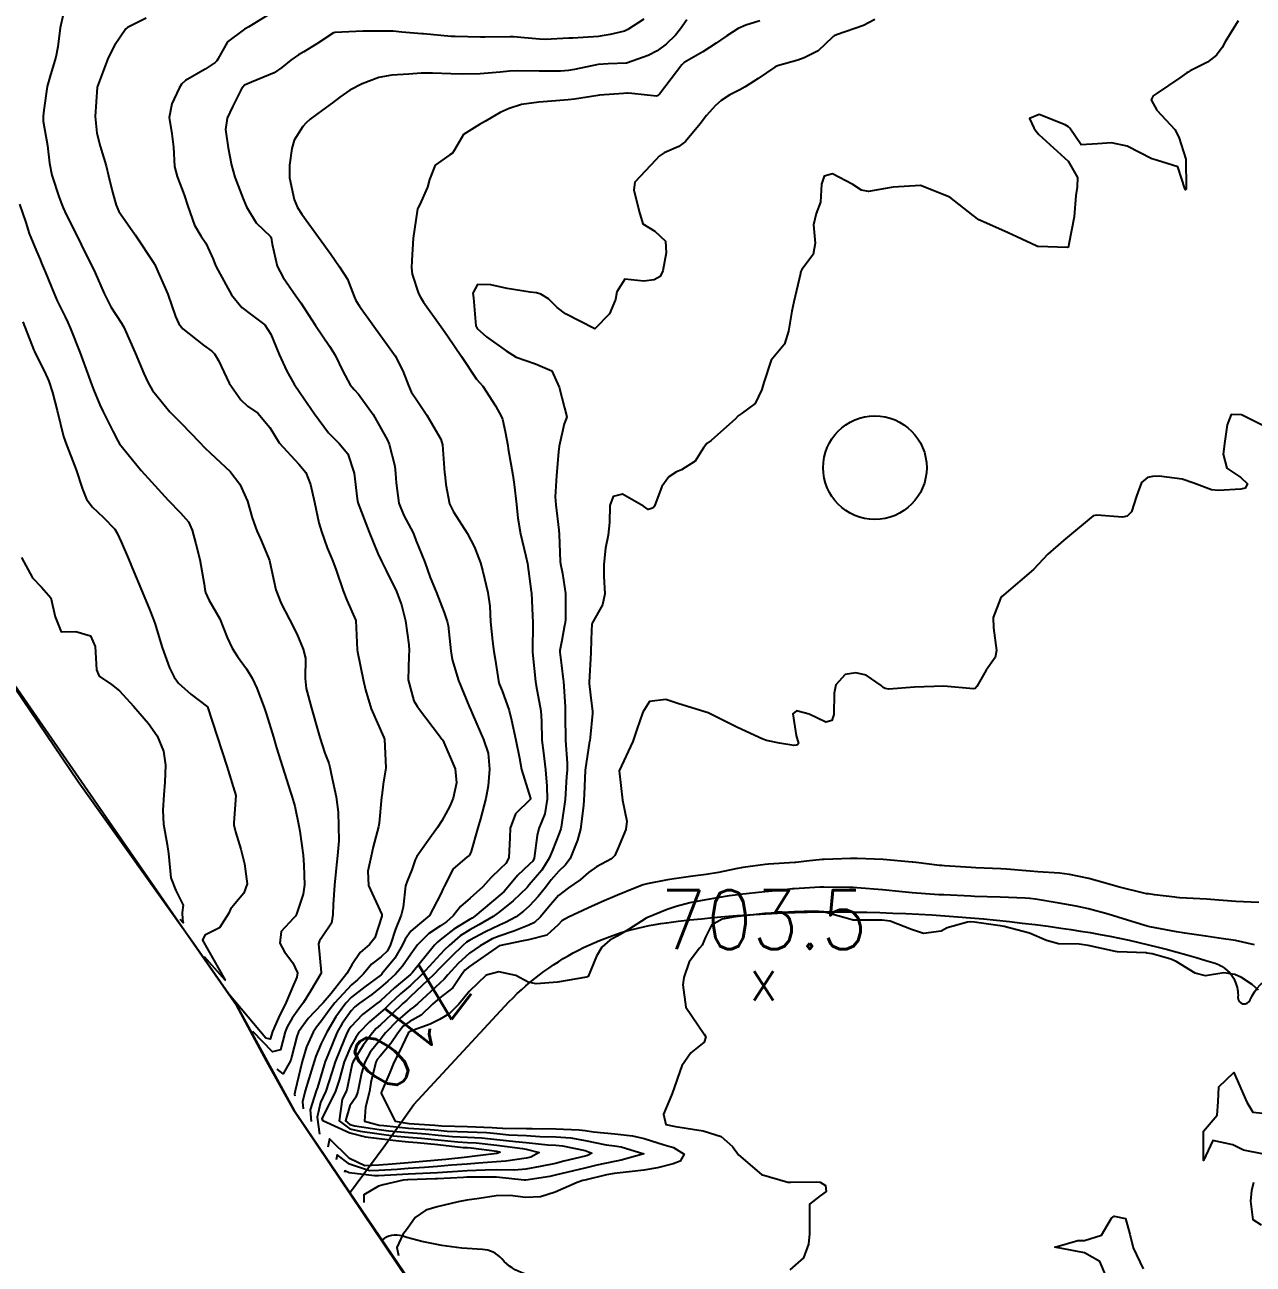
# Model space of a CAD drawing. Header units: metres. Extents: x 298520 to 308411, y 7433745 to 7450750.
# Drawn here: x 305477.7 to 305561.1, y 7435941 to 7436025.2 of the extents above; entities that cross this region are included whole.
import ezdxf
from ezdxf.enums import TextEntityAlignment as Align

# ---------------------------------------------------------------- set-up
doc = ezdxf.new("R2010")
doc.units = ezdxf.units.M
doc.header["$LTSCALE"] = 10
for name, color, linetype in [('Area', 45, 'Continuous'), ('Area Verde e Lazer', 94, 'Continuous'), ('Cotas', 45, 'Continuous'), ('Curvas de Nivel 1m', 11, 'Continuous'), ('Curvas de Nivel 5m', 15, 'Continuous'), ('Edificações', 30, 'Continuous'), ('Hidrografia', 140, 'Continuous'), ('Pontos Cotados', 45, 'Continuous')]:
    doc.layers.add(name, color=color, linetype=linetype)
doc.styles.add('Style-STANDARD', font='STANDARD.shx')

# ---------------------------------------------------------------- blocks, each defined once
blk = doc.blocks.new('ELVTXT_68')
at = {"layer": 'Pontos Cotados', "linetype": 'Continuous', "style": 'Style-STANDARD'}
for s, height, p in [('703.5', 4, (0, 4)), ('x', 3, (0, 0))]:
    blk.add_text(s, height=height, dxfattribs=at).set_placement(p, align=Align.MIDDLE_CENTER)

msp = doc.modelspace()

# ---------------------------------------------------------------- linework, layer by layer
at = {"layer": 'Area'}
msp.add_polyline3d([(305549.218, 7435886.399, 707.911), (305536.537, 7435900.474, 711.023), (305534.003, 7435903.196, 709.333), (305528.323, 7435909.141, 712.993), (305527.571, 7435909.85, 713.333), (305523.154, 7435914.915, 714.442), (305519.696, 7435918.83, 714.863), (305513.167, 7435926.088, 714.802), (305512.193, 7435927.344, 714.112), (305511.461, 7435928.399, 713.962), (305511.13, 7435928.81, 713.942), (305509.805, 7435930.827, 715.371), (305505.932, 7435936.77, 718.642), (305504.929, 7435938.105, 713.361), (305504.262, 7435939.133, 722.081), (305495.974, 7435951.339, 722.291), (305494.106, 7435954.727, 720.641), (305492.051, 7435958.54, 720.321), (305489.136, 7435962.727, 720.122), (305481.286, 7435973.73, 730.452), (305471.003, 7435988.903, 720.791)], dxfattribs=at)
at = {"layer": 'Area Verde e Lazer', "elevation": 702.911}
msp.add_lwpolyline([(305432.69, 7436045.741), (305454.562, 7436013.793), (305458.571, 7436008.517), (305471.003, 7435988.903), (305489.136, 7435962.727), (305492.051, 7435958.54), (305495.974, 7435951.339), (305509.805, 7435930.827), (305511.13, 7435928.81), (305512.193, 7435927.344), (305513.167, 7435926.088), (305519.696, 7435918.83), (305527.571, 7435909.85), (305534.003, 7435903.196), (305549.218, 7435886.399)], dxfattribs=at)
at = {"layer": 'Curvas de Nivel 1m', "flags": 128}
for points, elevation in [([(305480.478, 7436026.76), (305480.061, 7436024.939), (305479.902, 7436023.652), (305479.777, 7436022.942), (305479.403, 7436021.76), (305479.186, 7436020.951), (305478.957, 7436019.345), (305478.9, 7436018.955), (305478.91, 7436018.602), (305479.194, 7436016.95), (305479.331, 7436015.758), (305479.488, 7436014.945), (305480, 7436013.428), (305480.188, 7436012.934), (305480.268, 7436012.721), (305480.476, 7436012.257), (305481.149, 7436010.923), (305481.836, 7436009.529), (305482.14, 7436008.913), (305482.434, 7436008.303), (305483.057, 7436006.9), (305483.511, 7436006), (305484.234, 7436004.882), (305484.389, 7436004.614), (305485.157, 7436002.872), (305485.75, 7436001.465), (305486.016, 7436000.863), (305486.337, 7436000.303), (305487.505, 7435998.848), (305488.311, 7435998.061), (305489.508, 7435996.822), (305489.883, 7435996.411), (305490.285, 7435996.055), (305491.611, 7435994.797), (305492.26, 7435993.943), (305492.783, 7435992.782), (305493.104, 7435991.65), (305493.429, 7435990.772), (305493.676, 7435990.227), (305494.205, 7435988.979), (305494.282, 7435988.759), (305494.31, 7435988.651), (305494.724, 7435986.754), (305495.076, 7435985.839), (305495.646, 7435984.745), (305496.138, 7435983.777), (305496.579, 7435982.735), (305496.739, 7435982.112), (305496.707, 7435980.734), (305496.766, 7435980.064), (305497.142, 7435978.729), (305497.571, 7435977.214), (305497.709, 7435976.723), (305498.042, 7435975.676), (305498.308, 7435974.988), (305498.384, 7435974.715), (305498.471, 7435974.269), (305498.806, 7435972.708), (305498.939, 7435971.653), (305498.975, 7435970.705), (305498.984, 7435969.716), (305498.912, 7435968.706), (305498.807, 7435967.851), (305498.69, 7435966.709), (305498.599, 7435965.39), (305498.594, 7435964.71), (305498.49, 7435964.126), (305497.89, 7435963.204), (305497.684, 7435962.924), (305497.61, 7435962.723), (305497.805, 7435960.779), (305497.785, 7435960.721), (305497.074, 7435959.505), (305496.589, 7435958.733), (305496.271, 7435958.302), (305495.827, 7435957.668), (305495.486, 7435957.076), (305495.356, 7435956.747), (305495.034, 7435955.518), (305494.484, 7435955.384), (305493.153, 7435956.76)], 717), ([(305485.903, 7436025.605), (305484.634, 7436024.978), (305484.52, 7436024.882), (305483.759, 7436023.75), (305483.322, 7436022.899), (305482.583, 7436020.91), (305482.435, 7436018.911), (305482.546, 7436017.783), (305482.778, 7436016.906), (305483.195, 7436015.575), (305483.356, 7436014.897), (305483.614, 7436013.775), (305483.871, 7436012.889), (305484.055, 7436012.463), (305484.473, 7436011.847), (305485.169, 7436010.873), (305486.444, 7436008.936), (305486.493, 7436008.859), (305486.551, 7436008.749), (305487.372, 7436006.85), (305487.905, 7436005.338), (305488.123, 7436004.843), (305488.388, 7436004.491), (305489.795, 7436003.395), (305490.365, 7436002.976), (305490.546, 7436002.808), (305490.825, 7436002.338), (305491.546, 7436000.798), (305492.332, 7435999.675), (305492.797, 7435999.253), (305493.495, 7435998.772), (305494.308, 7435997.782), (305494.933, 7435996.754), (305496.279, 7435995.302), (305496.758, 7435994.735), (305497.079, 7435993.914), (305497.337, 7435992.729), (305497.647, 7435991.307), (305497.813, 7435990.724), (305498.212, 7435989.613), (305498.472, 7435988.982), (305498.588, 7435988.714), (305498.805, 7435988.1), (305499.284, 7435986.703), (305499.541, 7435986.074), (305500.153, 7435984.69), (305500.243, 7435982.689), (305500.263, 7435982.547), (305500.655, 7435980.684), (305500.805, 7435979.974), (305501.189, 7435978.679), (305502.054, 7435976.733), (305502.084, 7435976.67), (305502.095, 7435976.627), (305502.182, 7435974.669), (305502.171, 7435974.528), (305502.016, 7435973.57), (305501.908, 7435972.767), (305501.9, 7435972.671), (305501.735, 7435970.923), (305501.687, 7435970.673), (305501.333, 7435969.313), (305501.195, 7435968.678), (305500.971, 7435967.657), (305501.015, 7435966.679), (305501.913, 7435964.705), (305501.925, 7435964.67), (305501.912, 7435964.587), (305501.45, 7435963.114), (305501.077, 7435962.678), (305500.444, 7435962.118), (305499.869, 7435961.288), (305499.543, 7435960.695), (305498.479, 7435959.34), (305497.931, 7435958.719), (305497.892, 7435958.67), (305497.841, 7435958.607), (305496.909, 7435957.647), (305496.265, 7435956.735), (305496.131, 7435956.415), (305495.797, 7435955.115), (305495.726, 7435954.809), (305495.208, 7435953.888), (305494.803, 7435954.21)], 716), ([(305519.706, 7436025.527), (305518.636, 7436024.829), (305518.397, 7436024.721), (305517.428, 7436024.492), (305516.751, 7436024.379), (305516.631, 7436024.365), (305514.896, 7436024.25), (305514.629, 7436024.233), (305513.013, 7436024.159), (305512.627, 7436024.171), (305510.863, 7436024.334), (305510.63, 7436024.343), (305508.913, 7436024.312), (305508.629, 7436024.313), (305506.895, 7436024.351), (305506.629, 7436024.366), (305504.739, 7436024.531), (305504.631, 7436024.539), (305503.269, 7436024.66), (305502.678, 7436024.714), (305502.633, 7436024.717), (305502.583, 7436024.721), (305500.633, 7436024.71), (305500.141, 7436024.697), (305498.724, 7436024.626), (305498.631, 7436024.595), (305497.5, 7436023.851), (305496.611, 7436023.304), (305496.248, 7436023.104), (305495.725, 7436022.749), (305495.112, 7436022.241), (305494.594, 7436021.879), (305493.056, 7436021.251), (305492.585, 7436021.04), (305492.462, 7436020.913), (305492.38, 7436020.792), (305491.777, 7436019.586), (305491.414, 7436018.801), (305491.305, 7436018.043), (305491.467, 7436016.801), (305491.709, 7436015.61), (305491.941, 7436014.796), (305492.491, 7436013.332), (305492.715, 7436012.787), (305493.383, 7436011.687), (305494.348, 7436010.762), (305494.392, 7436010.691), (305494.455, 7436010.245), (305494.795, 7436008.756), (305495.203, 7436007.974), (305496.077, 7436006.743), (305496.408, 7436006.263), (305497.414, 7436004.73), (305498.372, 7436003.325), (305498.744, 7436002.714), (305499.272, 7436001.626), (305499.773, 7436000.699), (305500.031, 7436000.386), (305500.337, 7436000.067), (305501.336, 7435998.68), (305502.297, 7435996.94), (305502.41, 7435996.668), (305502.791, 7435995.175), (305502.853, 7435994.661), (305502.889, 7435994.035), (305503.079, 7435992.657), (305503.404, 7435991.821), (305504.043, 7435990.643), (305504.095, 7435990.515), (305504.218, 7435990.143), (305504.838, 7435988.634), (305505.203, 7435987.614), (305505.603, 7435986.626), (305506.159, 7435985.232), (305506.362, 7435984.618), (305506.414, 7435984.353), (305506.597, 7435982.615), (305506.699, 7435982.032), (305507.114, 7435980.61), (305507.851, 7435978.837), (305507.963, 7435978.601), (305508.079, 7435978.32), (305508.824, 7435976.588), (305509.132, 7435975.672), (305509.224, 7435974.582), (305509.139, 7435973.461), (305508.984, 7435972.585), (305508.611, 7435971.212), (305508.436, 7435970.593), (305507.966, 7435968.926), (305507.844, 7435968.721), (305507.683, 7435968.603), (305506.76, 7435967.802), (305506.149, 7435966.618), (305506.077, 7435966.473), (305505.928, 7435966.103), (305505.146, 7435964.632), (305504.474, 7435964.072), (305503.897, 7435963.578), (305503.501, 7435963.042), (305503.319, 7435962.656), (305502.795, 7435961.74), (305501.921, 7435960.669), (305501.889, 7435960.643), (305501.862, 7435960.617), (305500.75, 7435959.785), (305499.847, 7435959.088), (305499.467, 7435958.696), (305498.783, 7435957.751), (305498.17, 7435956.715), (305497.805, 7435955.953), (305497.438, 7435955.082), (305497.309, 7435954.725), (305496.96, 7435953.543), (305496.707, 7435952.731), (305496.516, 7435951.971), (305496.563, 7435951.51)], 714), ([(305522.643, 7436025.486), (305522.204, 7436024.867), (305521.866, 7436024.438), (305521.236, 7436023.832), (305520.617, 7436023.374), (305520, 7436023.071), (305518.604, 7436022.569), (305518.53, 7436022.554), (305517.3, 7436022.493), (305516.641, 7436022.461), (305516.602, 7436022.455), (305514.994, 7436022.121), (305514.598, 7436022.043), (305514.06, 7436021.991), (305512.597, 7436021.996), (305511.134, 7436022.028), (305510.597, 7436022.005), (305509.951, 7436021.934), (305508.595, 7436021.824), (305507.416, 7436021.791), (305506.595, 7436021.818), (305505.356, 7436021.872), (305504.595, 7436021.86), (305503.747, 7436021.806), (305502.593, 7436021.724), (305501.708, 7436021.563), (305500.587, 7436021.143), (305499.744, 7436020.703), (305499.057, 7436020.231), (305498.57, 7436019.857), (305497.914, 7436019.375), (305497.053, 7436018.735), (305496.786, 7436018.502), (305496.548, 7436018.239), (305495.966, 7436017.319), (305495.799, 7436016.747), (305495.647, 7436015.624), (305495.647, 7436014.749), (305495.963, 7436013.273), (305496.186, 7436012.743), (305496.478, 7436012.277), (305497.617, 7436010.728), (305498.446, 7436009.569), (305499.05, 7436008.711), (305499.581, 7436007.859), (305500.04, 7436006.696), (305500.145, 7436006.429), (305500.406, 7436006.047), (305501.372, 7436004.68), (305502.372, 7436003.307), (305502.812, 7436002.663), (305503.332, 7436001.635), (305503.723, 7436000.649), (305503.915, 7436000.222), (305504.332, 7435999.575), (305504.982, 7435998.633), (305505.916, 7435997.007), (305506.042, 7435996.623), (305506.179, 7435994.716), (305506.187, 7435994.621), (305506.262, 7435993.92), (305506.504, 7435992.617), (305506.78, 7435992.072), (305507.716, 7435990.605), (305508.214, 7435989.664), (305508.514, 7435988.903), (305508.612, 7435988.594), (305508.769, 7435988.017), (305509.119, 7435986.586), (305509.244, 7435985.664), (305509.306, 7435984.583), (305509.429, 7435983.285), (305509.526, 7435982.579), (305509.605, 7435982.065), (305509.835, 7435980.574), (305509.896, 7435980.368), (305510.096, 7435979.895), (305510.569, 7435978.565), (305510.721, 7435977.916), (305511.02, 7435976.56), (305511.259, 7435975.339), (305511.412, 7435974.556), (305512.004, 7435972.597), (305512.013, 7435972.55), (305512.003, 7435972.525), (305511.005, 7435971.548), (305510.624, 7435970.564), (305510.603, 7435969.938), (305510.554, 7435968.564), (305510.34, 7435968.184), (305509.951, 7435967.805), (305509.317, 7435967.204), (305508.785, 7435966.587), (305507.925, 7435965.819), (305507.268, 7435965.257), (305506.766, 7435964.611), (305506.315, 7435964.208), (305505.903, 7435963.941), (305505.116, 7435963.41), (305504.34, 7435962.643), (305503.877, 7435962.008), (305503.326, 7435961.198), (305502.852, 7435960.66), (305502.332, 7435960.191), (305501.854, 7435959.774), (305501.241, 7435959.284), (305500.39, 7435958.685), (305500.085, 7435958.442), (305499.835, 7435958.168), (305499.222, 7435957.299), (305498.888, 7435956.704), (305498.242, 7435955.158), (305498.074, 7435954.716), (305498.003, 7435954.503), (305497.778, 7435953.715), (305497.539, 7435952.949), (305497.45, 7435952.723), (305497.046, 7435951.431), (305497.123, 7435950.65)], 713), ([(305535.408, 7436025.51), (305534.641, 7436025.108), (305532.796, 7436024.469), (305532.634, 7436024.399), (305532.581, 7436024.363), (305532.52, 7436024.311), (305531.566, 7436023.373), (305530.611, 7436022.897), (305530.186, 7436022.759), (305528.789, 7436022.357), (305528.602, 7436022.273), (305527.474, 7436021.492), (305526.588, 7436020.935), (305526.232, 7436020.738), (305525.558, 7436020.39), (305524.959, 7436020.014), (305524.572, 7436019.679), (305523.974, 7436018.997), (305523.531, 7436018.415), (305522.541, 7436017.215), (305522.085, 7436016.887), (305521.092, 7436016.444), (305520.76, 7436016.219), (305520.528, 7436015.978), (305519.102, 7436014.471), (305519.033, 7436013.944), (305519.389, 7436012.466), (305519.643, 7436011.631), (305520.47, 7436011.134), (305521.176, 7436010.443), (305521.238, 7436009.655), (305521.007, 7436008.444), (305520.822, 7436008.054), (305520.427, 7436007.834), (305519.704, 7436007.739), (305518.427, 7436007.879), (305517.885, 7436007.019), (305517.784, 7436006.486), (305517.377, 7436005.517), (305516.393, 7436004.5), (305514.403, 7436005.521), (305513.824, 7436005.946), (305513.248, 7436006.537), (305512.726, 7436006.855), (305512.417, 7436006.931), (305511.986, 7436006.985), (305510.42, 7436007.236), (305509.325, 7436007.489), (305508.422, 7436007.515), (305508.107, 7436006.912), (305508.14, 7436006.603), (305508.299, 7436004.696), (305508.337, 7436004.601), (305508.392, 7436004.53), (305509.02, 7436003.954), (305510.369, 7436002.991), (305511.052, 7436002.563), (305512.359, 7436002.11), (305513.466, 7436001.645), (305513.958, 7436000.526), (305514.322, 7435999.12), (305514.479, 7435998.518), (305514.444, 7435998.387), (305514.308, 7435998.034), (305513.96, 7435996.525), (305513.911, 7435996.147), (305513.772, 7435994.528), (305513.699, 7435993.088), (305513.737, 7435992.535), (305513.943, 7435990.816), (305513.962, 7435990.533), (305514.038, 7435988.699), (305514.062, 7435988.531), (305514.193, 7435987.884), (305514.4, 7435986.527), (305514.398, 7435984.769), (305514.365, 7435984.527), (305514.334, 7435984.343), (305514.135, 7435983.323), (305514.004, 7435982.652), (305514, 7435982.531), (305514.114, 7435981.629), (305514.24, 7435980.663), (305514.252, 7435980.528), (305514.367, 7435978.807), (305514.377, 7435978.526), (305514.372, 7435978.232), (305514.389, 7435976.525), (305514.507, 7435974.993), (305514.496, 7435974.523), (305514.471, 7435974.078), (305514.377, 7435972.524), (305514.109, 7435970.653), (305514.081, 7435970.529), (305513.98, 7435970.275), (305513.485, 7435969.017), (305513.291, 7435968.537), (305512.781, 7435967.711), (305511.935, 7435966.717), (305511.855, 7435966.63), (305511.782, 7435966.552), (305510.848, 7435965.636), (305509.916, 7435964.881), (305509.48, 7435964.577), (305508.499, 7435963.996), (305507.899, 7435963.678), (305507.24, 7435963.259), (305506.491, 7435962.614), (305506.184, 7435962.312), (305505.877, 7435961.989), (305504.63, 7435960.638), (305503.855, 7435959.894), (305503.193, 7435959.313), (305502.493, 7435958.663), (305502.16, 7435958.345), (305501.834, 7435958.058), (305501.082, 7435957.42), (305500.382, 7435956.684), (305500.141, 7435956.355), (305499.804, 7435955.774), (305499.367, 7435954.696), (305499.025, 7435953.45), (305498.774, 7435952.705), (305497.843, 7435950.817), (305497.899, 7435950.718), (305499.735, 7435949.87), (305500.797, 7435949.615), (305501.731, 7435949.495), (305503.048, 7435949.339), (305503.729, 7435949.274), (305504.312, 7435949.224), (305505.727, 7435949.077), (305507.437, 7435948.891), (305507.726, 7435948.874), (305507.984, 7435948.855), (305509.724, 7435948.628), (305509.961, 7435948.568), (305509.794, 7435948.497), (305509.722, 7435948.482), (305508.047, 7435948.266), (305507.717, 7435948.224), (305506.259, 7435948.07), (305505.714, 7435948.013), (305504.453, 7435947.898), (305503.711, 7435947.836), (305502.621, 7435947.75), (305501.708, 7435947.687), (305500.752, 7435947.635), (305499.714, 7435948.127), (305498.351, 7435949.464), (305498.253, 7435948.91)], 711), ([(305527.588, 7436025.426), (305526.64, 7436025.116), (305526.129, 7436024.894), (305525.358, 7436024.393), (305524.922, 7436024.103), (305524.625, 7436023.905), (305523.725, 7436023.304), (305522.607, 7436022.687), (305522.454, 7436022.582), (305522.306, 7436022.433), (305521.563, 7436021.471), (305520.783, 7436020.448), (305520.691, 7436020.34), (305520.581, 7436020.304), (305518.89, 7436020.475), (305518.609, 7436020.505), (305518.583, 7436020.502), (305518.564, 7436020.499), (305518.325, 7436020.483), (305516.711, 7436020.368), (305516.581, 7436020.355), (305514.994, 7436020.099), (305514.576, 7436020.057), (305513.178, 7436019.937), (305512.573, 7436019.892), (305511.407, 7436019.725), (305510.566, 7436019.456), (305509.958, 7436019.183), (305508.952, 7436018.594), (305508.551, 7436018.374), (305507.468, 7436017.687), (305506.83, 7436016.617), (305506.714, 7436016.435), (305506.53, 7436016.308), (305505.548, 7436015.605), (305505.157, 7436014.634), (305505.009, 7436014.131), (305504.487, 7436012.944), (305504.382, 7436012.744), (305504.347, 7436012.642), (305504.322, 7436012.483), (305504.048, 7436010.646), (305503.945, 7436009.143), (305503.926, 7436008.648), (305503.98, 7436008.199), (305504.416, 7436006.905), (305504.541, 7436006.639), (305504.748, 7436006.298), (305505.95, 7436004.624), (305506.384, 7436004.025), (305507.317, 7436002.61), (305508.348, 7436001.067), (305508.565, 7436000.817), (305508.769, 7436000.594), (305509.634, 7435999.27), (305510.023, 7435998.574), (305510.102, 7435998.364), (305510.302, 7435997.525), (305510.473, 7435996.568), (305510.509, 7435996.35), (305510.806, 7435994.565), (305510.913, 7435993.913), (305511.064, 7435992.562), (305511.154, 7435991.641), (305511.347, 7435990.559), (305511.706, 7435989.057), (305511.807, 7435988.554), (305512.069, 7435986.657), (305512.075, 7435986.551), (305512.157, 7435985), (305512.174, 7435984.55), (305512.172, 7435984.531), (305512.142, 7435982.55), (305512.145, 7435982.528), (305512.364, 7435980.547), (305512.411, 7435980.236), (305512.722, 7435978.544), (305512.766, 7435977.85), (305512.796, 7435976.543), (305512.9, 7435975.686), (305513.044, 7435974.54), (305513.121, 7435973.435), (305513.143, 7435972.539), (305512.984, 7435971.549), (305512.59, 7435970.544), (305512.458, 7435970.066), (305512.259, 7435968.547), (305512.166, 7435968.342), (305511.957, 7435968.127), (305511.14, 7435967.363), (305510.478, 7435966.565), (305510.218, 7435966.28), (305509.928, 7435966.03), (305508.242, 7435964.595), (305508.046, 7435964.463), (305507.91, 7435964.391), (305506.802, 7435963.708), (305505.888, 7435962.986), (305505.687, 7435962.822), (305505.491, 7435962.626), (305503.967, 7435960.752), (305503.879, 7435960.65), (305503.863, 7435960.634), (305502.776, 7435959.738), (305501.845, 7435958.876), (305501.735, 7435958.78), (305501.579, 7435958.673), (305500.608, 7435957.906), (305499.819, 7435957.071), (305499.657, 7435956.851), (305499.568, 7435956.694), (305499.379, 7435956.267), (305498.737, 7435954.706), (305498.511, 7435953.98), (305498.11, 7435952.715), (305497.755, 7435951.936), (305497.517, 7435950.95), (305497.683, 7435949.78)], 712), ([(305477.305, 7436012.972), (305477.722, 7436011.716), (305477.958, 7436010.965), (305478.451, 7436009.762), (305478.695, 7436009.205), (305478.803, 7436008.955), (305479.063, 7436008.321), (305479.628, 7436006.942), (305479.87, 7436006.401), (305480.397, 7436005.32), (305480.584, 7436004.928), (305480.749, 7436004.565), (305481.407, 7436002.92), (305482.017, 7436001.243), (305482.134, 7436000.912), (305482.338, 7436000.375), (305482.76, 7435999.336), (305482.961, 7435998.9), (305483.651, 7435997.541), (305483.993, 7435996.884), (305484.102, 7435996.694), (305484.288, 7435996.433), (305485.557, 7435994.867), (305486.261, 7435994.096), (305487.394, 7435992.848), (305488.234, 7435991.985), (305488.783, 7435991.386), (305489.041, 7435990.828), (305489.284, 7435989.894), (305489.556, 7435988.82), (305489.836, 7435987.157), (305489.886, 7435986.814), (305489.938, 7435986.581), (305490.166, 7435986.096), (305490.92, 7435984.802), (305491.415, 7435983.516), (305491.758, 7435982.794), (305492.117, 7435982.242), (305492.722, 7435981.393), (305493.098, 7435980.775), (305493.417, 7435980.091), (305493.921, 7435978.762), (305494.076, 7435978.29), (305494.546, 7435976.755), (305494.768, 7435976.031), (305495.172, 7435974.749), (305495.72, 7435973.03), (305495.813, 7435972.742), (305495.996, 7435972.073), (305496.286, 7435970.737), (305496.35, 7435970.366), (305496.575, 7435968.734), (305496.625, 7435968.061), (305496.661, 7435966.733), (305496.581, 7435966.079), (305496.129, 7435964.738), (305496.051, 7435964.598), (305495.909, 7435964.461), (305495.082, 7435963.565), (305494.998, 7435962.753), (305495.302, 7435962.173), (305495.87, 7435961.417), (305496.189, 7435960.737), (305496.147, 7435960.45), (305495.853, 7435959.777), (305495.409, 7435958.747), (305494.888, 7435957.693), (305494.49, 7435956.76), (305494.337, 7435956.233), (305494.033, 7435956.316), (305491.513, 7435959.3)], 718), ([(305477.522, 7436004.969), (305478.277, 7436003.048), (305478.313, 7436002.96), (305478.362, 7436002.852), (305478.99, 7436001.591), (305479.285, 7436000.946), (305479.554, 7436000.161), (305479.87, 7435998.937), (305480.297, 7435997.176), (305480.372, 7435996.929), (305480.428, 7435996.792), (305481.149, 7435994.921), (305481.576, 7435993.594), (305481.857, 7435992.914), (305482.238, 7435992.41), (305483.011, 7435991.679), (305483.77, 7435990.887), (305483.947, 7435990.611), (305484.214, 7435990.03), (305484.701, 7435988.875), (305485.065, 7435987.996), (305485.552, 7435986.866), (305486.158, 7435985.393), (305486.37, 7435984.858), (305486.499, 7435984.505), (305486.984, 7435982.851), (305487.49, 7435981.465), (305487.807, 7435980.843), (305488.099, 7435980.433), (305488.939, 7435979.675), (305490.083, 7435978.81), (305490.734, 7435976.803), (305491.072, 7435975.77), (305491.384, 7435974.796), (305492.003, 7435972.79), (305491.851, 7435970.925), (305491.862, 7435970.791), (305491.978, 7435970.333), (305492.336, 7435969.154), (305492.429, 7435968.785), (305492.581, 7435968.156), (305492.758, 7435966.782), (305492.548, 7435966.163), (305491.919, 7435965.424), (305491.642, 7435965.066), (305491.519, 7435964.794), (305490.896, 7435963.802), (305489.89, 7435963.309), (305489.74, 7435962.957), (305491.272, 7435960.246), (305489.863, 7435961.84)], 719), ([(305561.708, 7435997.956), (305560.323, 7435998.644), (305559.623, 7435998.681), (305559.339, 7435997.985), (305559.188, 7435996.873), (305559.077, 7435995.988), (305559.326, 7435995.027), (305560.277, 7435994.387), (305560.718, 7435993.966), (305560.562, 7435993.674), (305560.268, 7435993.612), (305558.744, 7435993.514), (305558.266, 7435993.558), (305557.067, 7435994.012), (305556.276, 7435994.289), (305554.715, 7435994.482), (305554.277, 7435994.466), (305553.93, 7435994.4), (305553.521, 7435994.058), (305553.181, 7435993.139), (305552.84, 7435992.064), (305552.541, 7435991.766), (305552.239, 7435991.691), (305550.49, 7435991.838), (305550.24, 7435991.783), (305548.223, 7435990.12), (305547.153, 7435989.186), (305546.193, 7435988.14), (305544.175, 7435986.425), (305544.042, 7435986.303), (305543.943, 7435986.172), (305543.446, 7435984.891), (305543.463, 7435984.177), (305543.67, 7435982.635), (305543.57, 7435982.176), (305542.98, 7435981.316), (305542.329, 7435980.188), (305542.22, 7435980.07), (305542.101, 7435980.039), (305540.103, 7435980.21), (305538.102, 7435980.146), (305536.35, 7435980.008), (305536.101, 7435980.051), (305535.967, 7435980.127), (305535.843, 7435980.264), (305534.809, 7435980.978), (305534.111, 7435981.122), (305533.396, 7435981.012), (305532.754, 7435980.303), (305532.653, 7435979.748), (305532.627, 7435978.305), (305532.487, 7435977.895), (305532.075, 7435977.781), (305530.946, 7435978.321), (305530.085, 7435978.542), (305529.831, 7435978.334), (305530.061, 7435976.865), (305530.225, 7435976.328), (305530.149, 7435976.232), (305530.052, 7435976.202), (305529.902, 7435976.183), (305528.935, 7435976.347), (305528.056, 7435976.536), (305527.802, 7435976.617), (305526.068, 7435977.415), (305524.083, 7435978.41), (305522.089, 7435979.013), (305521.207, 7435979.324), (305520.09, 7435979.187), (305519.653, 7435978.456), (305519.246, 7435977.281), (305518.969, 7435976.466), (305518.033, 7435974.48), (305518.263, 7435972.476), (305518.57, 7435971.053), (305518.495, 7435970.472), (305517.971, 7435969.246), (305517.737, 7435968.71), (305517.518, 7435968.484), (305516.494, 7435967.956), (305515.949, 7435967.563), (305515.39, 7435967.06), (305514.603, 7435966.52), (305513.928, 7435965.994), (305513.242, 7435965.215), (305512.684, 7435964.542), (305512.284, 7435964.169), (305511.904, 7435963.98), (305510.881, 7435963.578), (305509.893, 7435963.244), (305509.418, 7435963.049), (305508.591, 7435962.589), (305507.878, 7435962.091), (305507.099, 7435961.38), (305506.41, 7435960.615), (305506.157, 7435960.32), (305505.857, 7435960.044), (305504.331, 7435958.643), (305504.071, 7435958.415), (305503.837, 7435958.244), (305502.969, 7435957.516), (305502.175, 7435956.666), (305502.016, 7435956.463), (305501.808, 7435956.205), (305501.13, 7435955.346), (305500.767, 7435954.68), (305500.53, 7435953.934), (305500.281, 7435952.685), (305500.15, 7435952.295), (305499.753, 7435951.712), (305499.438, 7435950.695), (305499.74, 7435950.434), (305500.077, 7435950.349), (305501.737, 7435950.107), (305502.38, 7435950.02), (305503.735, 7435949.891), (305504.905, 7435949.803), (305505.734, 7435949.726), (305506.707, 7435949.636), (305507.733, 7435949.584), (305508.684, 7435949.537), (305509.731, 7435949.427), (305511.004, 7435949.284), (305511.73, 7435949.221), (305513.199, 7435949.064), (305513.728, 7435949.033), (305514.195, 7435948.99), (305515.725, 7435948.677), (305516.18, 7435948.495), (305515.889, 7435948.33), (305515.72, 7435948.288), (305514.29, 7435947.945), (305513.712, 7435947.804), (305512.67, 7435947.579), (305511.706, 7435947.4), (305510.925, 7435947.337), (305509.705, 7435947.359), (305508.935, 7435947.351), (305507.703, 7435947.295), (305507.049, 7435947.26), (305505.701, 7435947.167), (305505.191, 7435947.137), (305503.699, 7435947.059), (305503.314, 7435947.039), (305501.697, 7435946.965), (305501.417, 7435946.953), (305499.7, 7435947.163), (305499.396, 7435947.303), (305499.373, 7435947.18)], 709), ([(305561.501, 7435965.529), (305559.929, 7435965.603), (305558.206, 7435965.721), (305557.93, 7435965.743), (305556.118, 7435965.831), (305555.931, 7435965.863), (305555.797, 7435965.888), (305554.409, 7435966.043), (305553.989, 7435966.105), (305553.933, 7435966.108), (305553.868, 7435966.117), (305551.938, 7435966.589), (305551.224, 7435966.797), (305549.949, 7435967.164), (305548.629, 7435967.434), (305547.954, 7435967.509), (305546.484, 7435967.606), (305545.956, 7435967.65), (305544.34, 7435967.781), (305543.957, 7435967.806), (305542.264, 7435967.882), (305541.959, 7435967.901), (305540.15, 7435968.018), (305539.96, 7435968.03), (305539.794, 7435968.046), (305538.213, 7435968.236), (305537.989, 7435968.266), (305537.963, 7435968.268), (305537.933, 7435968.27), (305535.965, 7435968.443), (305534.2, 7435968.521), (305533.965, 7435968.52), (305533.748, 7435968.509), (305531.964, 7435968.454), (305531.832, 7435968.443), (305530.765, 7435968.322), (305530.044, 7435968.246), (305529.962, 7435968.243), (305528.184, 7435968.132), (305527.959, 7435968.111), (305526.435, 7435967.896), (305525.954, 7435967.817), (305524.777, 7435967.571), (305523.948, 7435967.434), (305523.044, 7435967.321), (305521.944, 7435967.162), (305521.316, 7435967.062), (305519.938, 7435966.801), (305519.671, 7435966.72), (305519.028, 7435966.464), (305517.928, 7435966.017), (305516.85, 7435965.564), (305515.919, 7435965.145), (305514.595, 7435964.52), (305514.154, 7435964.282), (305513.905, 7435963.999), (305513.127, 7435963.305), (305511.889, 7435962.983), (305511.524, 7435962.918), (305509.883, 7435962.57), (305507.869, 7435961.185), (305507.553, 7435960.916), (305507.32, 7435960.605), (305506.731, 7435959.735), (305505.847, 7435959.056), (305505.365, 7435958.627), (305504.598, 7435957.872), (305503.825, 7435957.436), (305503.358, 7435957.116), (305502.996, 7435956.658), (305502.533, 7435955.935), (305501.797, 7435955.094), (305501.599, 7435954.868), (305501.508, 7435954.673), (305501.158, 7435953.291), (305501.07, 7435952.677), (305500.803, 7435951.629), (305500.739, 7435950.68), (305501.74, 7435950.407), (305502.041, 7435950.366), (305503.738, 7435950.198), (305505.207, 7435950.097), (305505.737, 7435950.051), (305506.354, 7435949.997), (305507.736, 7435949.941), (305509.044, 7435949.888), (305509.735, 7435949.826), (305510.55, 7435949.746), (305511.734, 7435949.685), (305512.645, 7435949.63), (305513.734, 7435949.594), (305514.744, 7435949.526), (305515.731, 7435949.354), (305517.151, 7435949.064), (305517.728, 7435948.994), (305518.176, 7435948.922), (305519.723, 7435948.45), (305518.165, 7435948.024), (305517.715, 7435947.927), (305516.528, 7435947.674), (305515.707, 7435947.47), (305514.932, 7435947.285), (305513.7, 7435946.99), (305513.318, 7435946.914), (305511.695, 7435946.658), (305511.588, 7435946.658), (305509.697, 7435946.857), (305509.404, 7435946.868), (305507.697, 7435946.854), (305507.453, 7435946.846), (305505.695, 7435946.753), (305505.567, 7435946.75), (305503.693, 7435946.674), (305503.667, 7435946.677), (305503.356, 7435946.653), (305502.016, 7435946.341), (305501.689, 7435946.251), (305500.703, 7435945.66), (305500.703, 7435945.14)], 708), ([(305561.195, 7435962.659), (305559.897, 7435962.937), (305558.781, 7435963.11), (305557.901, 7435963.229), (305556.476, 7435963.442), (305555.906, 7435963.538), (305554.078, 7435963.88), (305553.911, 7435963.917), (305553.446, 7435964.055), (305551.918, 7435964.535), (305551.268, 7435964.728), (305549.923, 7435965.088), (305549.089, 7435965.267), (305547.926, 7435965.477), (305546.31, 7435965.756), (305545.93, 7435965.802), (305545.608, 7435965.823), (305543.93, 7435965.884), (305542.182, 7435965.935), (305541.93, 7435965.945), (305540.101, 7435966.038), (305539.931, 7435966.035), (305539.762, 7435966.043), (305537.932, 7435966.184), (305537.266, 7435966.247), (305535.935, 7435966.379), (305534.179, 7435966.529), (305533.937, 7435966.541), (305533.688, 7435966.541), (305531.937, 7435966.571), (305531.681, 7435966.568), (305529.935, 7435966.456), (305529.819, 7435966.447), (305528.942, 7435966.345), (305527.932, 7435966.239), (305526.235, 7435966.071), (305525.929, 7435966.033), (305525.508, 7435965.966), (305523.926, 7435965.711), (305522.849, 7435965.496), (305521.921, 7435965.254), (305521.301, 7435965.055), (305519.913, 7435964.476), (305519.871, 7435964.451), (305518.681, 7435963.689), (305517.894, 7435963.244), (305517.412, 7435962.963), (305516.852, 7435962.49), (305516.501, 7435961.87), (305515.928, 7435960.499), (305515.893, 7435960.469), (305515.863, 7435960.459), (305515.811, 7435960.449), (305513.859, 7435960.104), (305512.402, 7435960), (305511.858, 7435960.108), (305511.008, 7435960.559), (305509.865, 7435960.816), (305509.013, 7435960.583), (305507.852, 7435959.469), (305507.46, 7435958.991), (305507.138, 7435958.607), (305506.487, 7435957.959), (305505.827, 7435957.579), (305505.203, 7435957.249), (305503.814, 7435956.754), (305503.75, 7435956.714), (305503.707, 7435956.651), (305503.101, 7435955.356), (305502.735, 7435954.661), (305502.461, 7435953.985), (305501.897, 7435952.669), (305501.874, 7435952.557), (305502.814, 7435950.659), (305503.741, 7435950.502), (305505.514, 7435950.396), (305505.74, 7435950.377), (305506, 7435950.357), (305507.74, 7435950.298), (305509.414, 7435950.249), (305509.739, 7435950.224), (305510.113, 7435950.193), (305511.739, 7435950.174), (305512.117, 7435950.168), (305513.739, 7435950.158), (305515.323, 7435950.091), (305515.738, 7435950.028), (305516.299, 7435949.933), (305517.736, 7435949.808), (305518.947, 7435949.674), (305519.733, 7435949.482), (305521.097, 7435949.068), (305521.727, 7435948.879), (305522.447, 7435948.423), (305522.192, 7435947.949), (305521.713, 7435947.775), (305520.648, 7435947.502), (305519.706, 7435947.345), (305518.922, 7435947.244), (305517.702, 7435947.11), (305517.168, 7435947.019), (305515.695, 7435946.657), (305515.569, 7435946.627), (305515.184, 7435946.508), (305513.686, 7435945.851), (305512.69, 7435945.532), (305511.682, 7435945.488), (305510.627, 7435945.617), (305509.683, 7435945.604), (305508.517, 7435945.423), (305507.68, 7435945.308), (305507.098, 7435945.187), (305505.675, 7435944.858), (305504.9, 7435944.632), (305504.181, 7435944.127), (305503.654, 7435943.386), (305503.334, 7435942.967), (305502.929, 7435942.08), (305503.043, 7435941.55)], 707), ([(305561.46, 7435959.557), (305561.048, 7435959.962), (305560.325, 7435960.43), (305559.869, 7435960.628), (305559.116, 7435960.742), (305557.868, 7435960.533), (305557.157, 7435960.72), (305555.878, 7435961.511), (305555.523, 7435961.669), (305554.249, 7435962.045), (305553.884, 7435962.091), (305553.837, 7435962.098), (305551.885, 7435962.176), (305551.764, 7435962.192), (305549.891, 7435962.608), (305549.297, 7435962.694), (305547.892, 7435962.713), (305547.071, 7435962.953), (305545.902, 7435963.439), (305544.184, 7435963.891), (305543.91, 7435963.946), (305542.173, 7435964.187), (305541.913, 7435964.208), (305541.895, 7435964.209), (305541.696, 7435964.192), (305540.318, 7435963.794), (305539.904, 7435963.582), (305538.718, 7435963.41), (305537.905, 7435963.698), (305536.455, 7435964.255), (305535.913, 7435964.317), (305533.955, 7435964.331), (305533.913, 7435964.335), (305533.862, 7435964.342), (305531.919, 7435964.883), (305531.292, 7435964.943), (305529.919, 7435964.891), (305528.372, 7435964.807), (305527.917, 7435964.771), (305527.546, 7435964.734), (305525.915, 7435964.542), (305525.031, 7435964.393), (305524.32, 7435963.991), (305523.894, 7435963.168), (305523.683, 7435962.615), (305523.505, 7435962.414), (305522.799, 7435961.495), (305522.44, 7435960.424), (305522.354, 7435959.929), (305522.574, 7435958.423), (305523.815, 7435956.574), (305523.915, 7435956.408), (305523.809, 7435956.025), (305522.912, 7435955.309), (305522.304, 7435954.425), (305522.162, 7435954.052), (305521.77, 7435952.928), (305521.639, 7435952.557), (305521.592, 7435952.432), (305521.044, 7435951.143), (305521.207, 7435950.435), (305521.742, 7435950.324), (305521.864, 7435950.307), (305523.739, 7435950.017), (305524.972, 7435949.628), (305525.728, 7435948.937), (305526.15, 7435948.376), (305527.703, 7435947.05), (305529.496, 7435946.533), (305529.696, 7435946.527), (305531.468, 7435946.541), (305531.696, 7435946.524), (305532.056, 7435946.306), (305532.099, 7435945.896), (305531.686, 7435945.597), (305530.963, 7435945.034), (305530.969, 7435944.317), (305530.962, 7435943.008), (305530.889, 7435942.318), (305530.567, 7435941.387), (305529.625, 7435940.576)], 706), ([(305561.728, 7435948.449), (305560.454, 7435948.693), (305559.734, 7435949.051), (305558.373, 7435949.357), (305557.723, 7435948), (305557.743, 7435950), (305558.659, 7435951.086), (305558.727, 7435951.99), (305558.778, 7435952.99), (305559.793, 7435953.98), (305560.67, 7435951.966), (305561.088, 7435951.291), (305561.756, 7435951.217)], 706), ([(305561.668, 7435943.611), (305561.097, 7435943.959), (305560.951, 7435945.226), (305561.027, 7435945.96), (305561.145, 7435946.514)], 706), ([(305551.144, 7435940.077), (305550.696, 7435941.146), (305549.639, 7435941.717), (305547.643, 7435942.12), (305549.2, 7435942.554), (305549.65, 7435942.569), (305550.805, 7435942.933), (305551.474, 7435944.073), (305551.674, 7435944.208), (305552.445, 7435944.062), (305552.734, 7435942.982), (305552.949, 7435942.057), (305553.629, 7435940.632)], 706)]:
    msp.add_lwpolyline(points, dxfattribs=dict(at, elevation=elevation))
at = {"layer": 'Curvas de Nivel 5m', "flags": 128}
for points, elevation in [([(305494.646, 7436026.094), (305492.872, 7436025.023), (305492.634, 7436024.883), (305492.577, 7436024.847), (305492.485, 7436024.791), (305491.439, 7436023.984), (305490.777, 7436022.808), (305490.713, 7436022.697), (305490.601, 7436022.592), (305489.917, 7436022.142), (305488.588, 7436021.368), (305488.318, 7436021.11), (305488.149, 7436020.844), (305487.639, 7436019.777), (305487.48, 7436018.851), (305487.639, 7436017.752), (305487.765, 7436016.848), (305487.841, 7436015.525), (305488.02, 7436014.845), (305488.494, 7436013.594), (305488.73, 7436012.836), (305489.183, 7436011.542), (305489.625, 7436010.823), (305489.951, 7436010.311), (305490.447, 7436009.227), (305490.619, 7436008.808), (305490.787, 7436008.458), (305491.705, 7436006.797), (305492.404, 7436005.946), (305493.058, 7436005.439), (305493.958, 7436004.767), (305494.383, 7436004.132), (305494.94, 7436002.754), (305495.473, 7436001.628), (305495.969, 7436000.744), (305496.337, 7436000.179), (305497.353, 7435998.73), (305498.303, 7435997.425), (305499.011, 7435996.709), (305499.597, 7435996.011), (305500.037, 7435994.694), (305500.247, 7435992.958), (305500.281, 7435992.69), (305500.298, 7435992.633), (305501.066, 7435990.682), (305501.641, 7435989.243), (305501.909, 7435988.673), (305502.195, 7435988.125), (305502.915, 7435986.659), (305503.256, 7435985.745), (305503.523, 7435984.649), (305503.745, 7435983.03), (305503.771, 7435982.645), (305503.75, 7435982.276), (305503.695, 7435980.654), (305504.089, 7435979.233), (305504.308, 7435978.87), (305504.483, 7435978.644), (305505.843, 7435976.836), (305506.002, 7435976.621), (305506.024, 7435976.591), (305506.052, 7435976.55), (305506.906, 7435974.611), (305506.977, 7435973.652), (305506.762, 7435972.612), (305506.541, 7435972.071), (305505.988, 7435971.082), (305505.704, 7435970.624), (305505.07, 7435969.729), (305504.288, 7435968.645), (305504.177, 7435968.429), (305503.949, 7435967.746), (305503.628, 7435966.963), (305503.522, 7435966.654), (305503.368, 7435965.206), (305503.239, 7435964.657), (305502.836, 7435963.723), (305502.496, 7435962.664), (305502.301, 7435962.244), (305501.875, 7435961.833), (305501.214, 7435961.332), (305500.68, 7435960.682), (305500.268, 7435960.277), (305499.855, 7435959.922), (305498.717, 7435958.707), (305498.339, 7435958.209), (305497.824, 7435957.491), (305497.477, 7435957.064), (305497.248, 7435956.726), (305496.809, 7435955.724), (305496.5, 7435954.733), (305496.358, 7435954.16), (305496.03, 7435952.737), (305495.987, 7435952.512), (305496.003, 7435952.38)], 715), ([(305560.08, 7436025.411), (305559.216, 7436023.991), (305559.01, 7436023.612), (305558.619, 7436023.084), (305557.996, 7436022.622), (305556.833, 7436022.018), (305556.683, 7436021.938), (305556.602, 7436021.88), (305556.115, 7436021.544), (305554.587, 7436020.501), (305554.324, 7436020.314), (305554.182, 7436020.054), (305554.572, 7436019.35), (305555.775, 7436018.032), (305556.048, 7436017.528), (305556.533, 7436016.02), (305556.562, 7436014.02), (305556.558, 7436013.974), (305556.512, 7436013.933), (305556.463, 7436014.021), (305555.991, 7436015.492), (305554.532, 7436015.953), (305554.214, 7436016.053), (305552.541, 7436016.899), (305551.487, 7436017.137), (305550.543, 7436017.064), (305549.427, 7436016.992), (305548.644, 7436018.119), (305548.554, 7436018.22), (305548.325, 7436018.354), (305546.567, 7436019.051), (305545.919, 7436018.793), (305546.21, 7436018.145), (305546.35, 7436017.942), (305546.549, 7436017.703), (305548.282, 7436016.123), (305548.531, 7436015.879), (305549.181, 7436014.771), (305549.15, 7436014.11), (305549.068, 7436013.548), (305548.949, 7436012.113), (305548.583, 7436010.237), (305548.561, 7436010.119), (305548.532, 7436010.049), (305548.462, 7436010.032), (305546.51, 7436010.091), (305546.462, 7436010.1), (305546.363, 7436010.142), (305545.056, 7436010.748), (305544.471, 7436011.027), (305542.991, 7436011.671), (305542.48, 7436011.912), (305542.085, 7436012.194), (305540.501, 7436013.432), (305538.513, 7436014.24), (305536.654, 7436014.115), (305536.51, 7436014.093), (305534.973, 7436013.816), (305534.507, 7436013.915), (305533.917, 7436014.296), (305532.52, 7436015.021), (305531.958, 7436014.876), (305531.777, 7436014.317), (305531.711, 7436013.102), (305531.429, 7436012.321), (305531.244, 7436011.553), (305531.343, 7436010.321), (305531.22, 7436009.554), (305530.436, 7436008.529), (305530.374, 7436008.391), (305530.361, 7436008.331), (305530.349, 7436008.249), (305529.909, 7436006.338), (305529.766, 7436005.699), (305529.548, 7436004.343), (305529.261, 7436003.465), (305528.363, 7436002.36), (305527.873, 7436000.839), (305527.726, 7436000.366), (305527.283, 7435999.416), (305526.318, 7435998.727), (305526.123, 7435998.576), (305525.95, 7435998.385), (305524.298, 7435996.91), (305524.004, 7435996.704), (305523.763, 7435996.415), (305523.195, 7435995.509), (305522.278, 7435994.925), (305521.93, 7435994.78), (305521.416, 7435994.439), (305520.931, 7435993.776), (305520.428, 7435992.448), (305520.344, 7435992.346), (305520.241, 7435992.292), (305520.012, 7435992.225), (305519.69, 7435992.458), (305518.255, 7435993.27), (305517.626, 7435993.113), (305517.413, 7435992.488), (305517.383, 7435991.337), (305517.285, 7435990.489), (305517.119, 7435989.586), (305516.986, 7435988.492), (305517, 7435987.682), (305517.071, 7435986.491), (305516.908, 7435985.75), (305516.199, 7435984.5), (305516.185, 7435984.467), (305516.136, 7435983.4), (305516.105, 7435982.519), (305516.102, 7435982.5), (305516.103, 7435982.481), (305516.003, 7435980.502), (305516.004, 7435980.403), (305516.094, 7435979.611), (305516.224, 7435978.499), (305516.224, 7435978.355), (305516.057, 7435976.743), (305516.035, 7435976.518), (305516.038, 7435976.5), (305516.033, 7435976.481), (305515.721, 7435974.505), (305515.662, 7435972.852), (305515.647, 7435972.505), (305515.612, 7435972.119), (305515.418, 7435970.508), (305515.212, 7435969.748), (305514.72, 7435968.519), (305514.401, 7435968.079), (305513.95, 7435967.657), (305513.42, 7435967.056), (305513.024, 7435966.539), (305512.534, 7435965.937), (305511.92, 7435965.286), (305511.535, 7435964.936), (305511.032, 7435964.559), (305510.306, 7435964.167), (305509.904, 7435963.987), (305508.957, 7435963.524), (305507.888, 7435962.963), (305507.667, 7435962.821), (305507.413, 7435962.605), (305506.642, 7435961.846), (305505.867, 7435961.058), (305505.438, 7435960.626), (305503.848, 7435959.108), (305503.606, 7435958.891), (305503.346, 7435958.655), (305502.568, 7435957.926), (305501.821, 7435957.219), (305501.536, 7435956.954), (305501.271, 7435956.675), (305500.649, 7435955.838), (305499.95, 7435954.688), (305499.906, 7435954.574), (305499.783, 7435954.018), (305499.555, 7435952.905), (305499.486, 7435952.694), (305499.227, 7435952.167), (305499.02, 7435950.701), (305499.738, 7435950.154), (305500.439, 7435949.98), (305501.734, 7435949.802), (305502.713, 7435949.68), (305503.732, 7435949.581), (305504.606, 7435949.511), (305505.731, 7435949.402), (305507.068, 7435949.268), (305507.729, 7435949.23), (305508.333, 7435949.195), (305509.728, 7435949.028), (305511.474, 7435948.804), (305511.725, 7435948.774), (305512.615, 7435948.541), (305512.038, 7435948.227), (305511.717, 7435948.158), (305510.334, 7435947.944), (305509.713, 7435947.899), (305508.485, 7435947.815), (305507.71, 7435947.755), (305506.65, 7435947.67), (305505.707, 7435947.588), (305504.817, 7435947.522), (305503.705, 7435947.444), (305502.966, 7435947.395), (305501.703, 7435947.323), (305501.085, 7435947.293), (305499.709, 7435947.746), (305498.871, 7435948.388), (305498.813, 7435948.05)], 710), ([(305477.432, 7435988.968), (305478.182, 7435987.584), (305478.794, 7435986.951), (305479.44, 7435986.216), (305479.73, 7435984.936), (305480.138, 7435983.915), (305481.12, 7435983.939), (305482.134, 7435983.645), (305482.441, 7435982.905), (305482.527, 7435981.324), (305482.714, 7435980.901), (305483.546, 7435980.337), (305484.093, 7435979.914), (305485.043, 7435978.87), (305486.065, 7435977.678), (305486.656, 7435976.854), (305487.077, 7435975.815), (305487.218, 7435974.848), (305487.171, 7435973.693), (305487.1, 7435972.849), (305487.046, 7435971.796), (305487.085, 7435970.849), (305487.34, 7435969.475), (305487.421, 7435968.845), (305487.588, 7435967.193), (305487.928, 7435966.341), (305488.418, 7435965.332), (305488.342, 7435964.834), (305488.369, 7435964.37), (305488.427, 7435964.136), (305488.213, 7435964.38)], 720)]:
    msp.add_lwpolyline(points, dxfattribs=dict(at, elevation=elevation))
at = {"layer": 'Edificações'}
msp.add_circle((305535.41, 7435995.063), 3.519, dxfattribs=at)
at = {"layer": 'Hidrografia'}
msp.add_lwpolyline([(305513.424, 7435940.257, -0.287635), (305510.074, 7435941.311, 0.210872), (305508.744, 7435941.952, -0.066419), (305503.284, 7435942.869, 0.257494), (305501.918, 7435942.585), (305499.728, 7435945.772), (305502.043, 7435948.934), (305504.091, 7435951.799), (305510.275, 7435958.484, -0.175781), (305521.26, 7435964.151, -0.035663), (305533.991, 7435964.878, -0.031506), (305548.049, 7435963.789, -0.042396), (305558.525, 7435961.392, -0.219875), (305559.892, 7435960.137, -0.111949), (305560.075, 7435959.089, 0.844768), (305560.896, 7435958.906, -0.209446), (305562.63, 7435960.593, -0.133813)], format="xyb", dxfattribs=at)

# ---------------------------------------------------------------- block references
at = {"layer": 'Pontos Cotados', "linetype": 'Continuous'}
msp.add_blockref('ELVTXT_68', (305527.863, 7435960.36, 703.47), dxfattribs=at)

# ---------------------------------------------------------------- texts
at = {"layer": 'Cotas', "style": 'Style-STANDARD'}
msp.add_text('710', height=4, rotation=232.19349, dxfattribs=at).set_placement((305503.816, 7435957.204, 710), align=Align.MIDDLE_CENTER)

doc.saveas('drawing.dxf')
